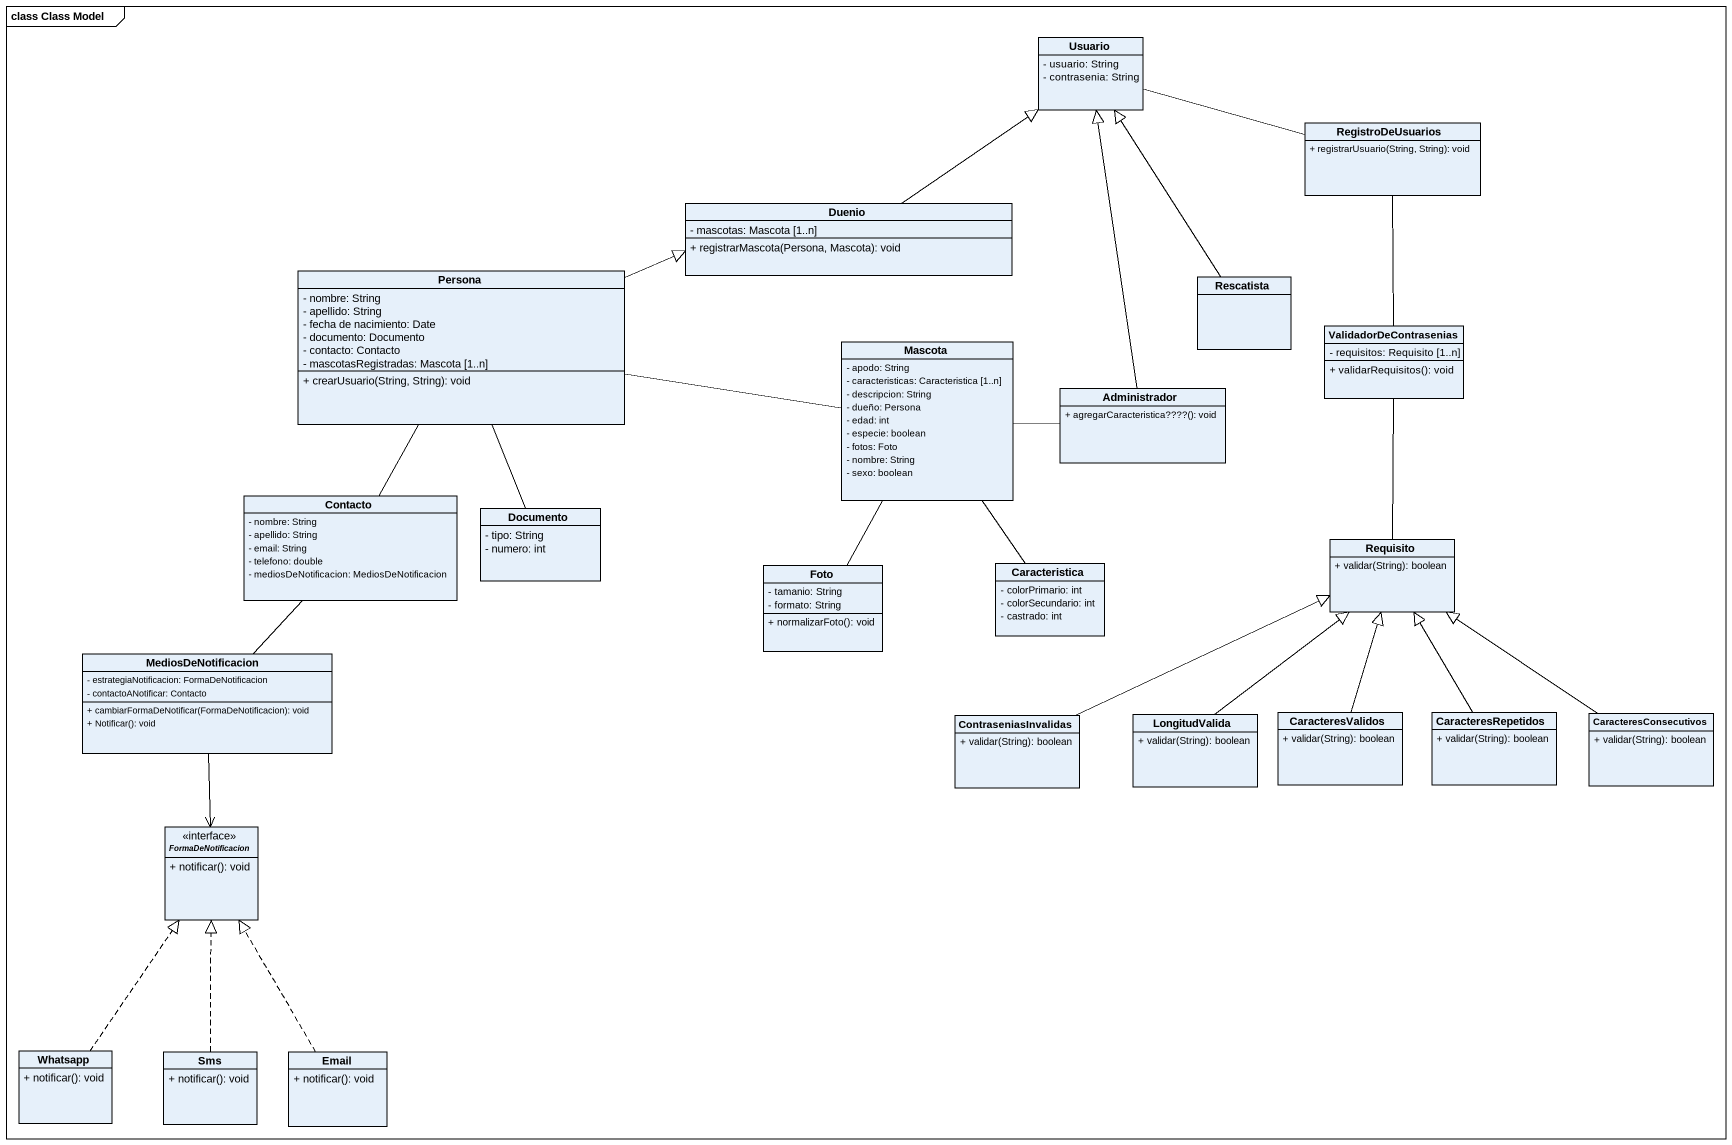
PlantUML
@startuml
mainframe class Class Model
hide circle
hide empty members
skinparam classAttributeIconSize 0
class Usuario {
  - usuario: String
  - contrasenia: String
}
class RegistroDeUsuarios {
  + registrarUsuario(String, String): void
}
class Duenio {
  - mascotas: Mascota [1..n]
  + registrarMascota(Persona, Mascota): void
}
class Persona {
  - nombre: String
  - apellido: String
  - fecha de nacimiento: Date
  - documento: Documento
  - contacto: Contacto
  - mascotasRegistradas: Mascota [1..n]
  + crearUsuario(String, String): void
}
class Rescatista
class ValidadorDeContrasenias {
  - requisitos: Requisito [1..n]
  + validarRequisitos(): void
}
class Mascota {
  - apodo: String
  - caracteristicas: Caracteristica [1..n]
  - descripcion: String
  - dueño: Persona
  - edad: int
  - especie: boolean
  - fotos: Foto
  - nombre: String
  - sexo: boolean
}
class Administrador {
  + agregarCaracteristica????(): void
}
class Contacto {
  - nombre: String
  - apellido: String
  - email: String
  - telefono: double
  - mediosDeNotificacion: MediosDeNotificacion
}
class Documento {
  - tipo: String
  - numero: int
}
class Foto {
  - tamanio: String
  - formato: String
  + normalizarFoto(): void
}
class Caracteristica {
  - colorPrimario: int
  - colorSecundario: int
  - castrado: int
}
class Requisito {
  + validar(String): boolean
}
class MediosDeNotificacion {
  - estrategiaNotificacion: FormaDeNotificacion
  - contactoANotificar: Contacto
  + cambiarFormaDeNotificar(FormaDeNotificacion): void
  + Notificar(): void
}
class ContraseniasInvalidas {
  + validar(String): boolean
}
class LongitudValida {
  + validar(String): boolean
}
class CaracteresValidos {
  + validar(String): boolean
}
class CaracteresRepetidos {
  + validar(String): boolean
}
class CaracteresConsecutivos {
  + validar(String): boolean
}
interface FormaDeNotificacion {
  + notificar(): void
}
class Whatsapp {
  + notificar(): void
}
class Sms {
  + notificar(): void
}
class Email {
  + notificar(): void
}
Usuario -right- RegistroDeUsuarios
Duenio -up-|> Usuario
Persona -right-|> Duenio
Persona -right- Mascota
Rescatista -up-|> Usuario
ValidadorDeContrasenias -up- RegistroDeUsuarios
Administrador -up-|> Usuario
Administrador -left- Mascota
Contacto -up- Persona
Contacto -- MediosDeNotificacion
Documento -up- Persona
Foto -up- Mascota
Caracteristica -up- Mascota
Requisito -up- ValidadorDeContrasenias
MediosDeNotificacion --> FormaDeNotificacion
ContraseniasInvalidas -right-|> Requisito
LongitudValida -up-|> Requisito
CaracteresValidos -up-|> Requisito
CaracteresRepetidos -up-|> Requisito
CaracteresConsecutivos -up-|> Requisito
Whatsapp .up.|> FormaDeNotificacion
Sms .up.|> FormaDeNotificacion
Email .up.|> FormaDeNotificacion
@enduml
